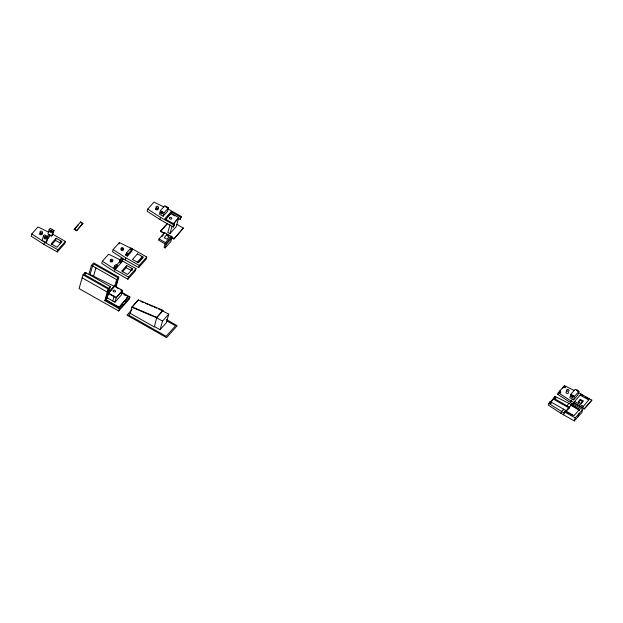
<?xml version="1.0" encoding="UTF-8"?>
<svg xmlns="http://www.w3.org/2000/svg" width="623" height="623" viewBox="0 0 623 623"><rect width="100%" height="100%" fill="white"/><g stroke="black" fill="none" stroke-linecap="round" stroke-linejoin="round"><path stroke-width="0.93" d="M108.262 293.41L107.039 298.222M130.238 313.338L154.333 326.974L156.778 317.356L163.016 310.363L138.329 299.889L132.084 306.882L130.238 313.338L128.673 315.09L166.154 336.303L175.515 325.806L167.065 321.024M121.983 304.047L123.05 304.655L122.809 305.519L129.927 296.961L121.89 292.413M129.927 296.961L129.304 299.11L118.697 311.002L79.074 288.574L83.015 274.821L85.195 272.376L110.364 286.611L107.156 297.786L114.928 302.186L121.174 295.193L122.529 290.458L114.5 285.91L108.254 292.903L116.283 297.451L114.928 302.186M84.767 273.879L85.195 272.376M118.697 311.002L119.305 308.852L104.851 300.668L108.176 289.064L110.364 286.611M48.695 232.2L38.011 226.951L31.765 233.952L31.15 236.101L43.914 244.38L57.293 251.957L64.784 243.562L65.407 241.413L52.854 234.303M40.651 232.768L40.152 234.489L40.775 233.789M41.85 234.396L42.341 232.675M43.4 236.055L42.162 240.361L45.907 242.479L47.005 241.257L48.236 236.958L44.49 234.832L43.4 236.055L47.146 238.181L45.907 242.479M43.914 244.38L44.529 242.23L31.765 233.952M49.17 229.591L47.94 233.89L51.686 236.016L52.776 234.785L54.014 230.487L50.261 228.361L49.17 229.591L52.916 231.709L51.686 236.016M51.764 244.613L55.509 240.416L56.125 238.259L62.012 241.592L57.02 247.191L51.133 243.858L56.125 238.259M57.293 251.957L57.916 249.8L65.407 241.413M60.945 240.992L60.33 243.141L55.509 240.416M74.192 229.412L80.562 221.983L82.945 223.338L76.582 230.759L74.192 229.412L78.56 224.514M76.582 230.759L82.945 223.338M80.562 221.983L80.437 222.411L82.026 223.314M115.979 286.993L118.798 277.157L93.637 262.914L91.449 265.367L88.98 273.972L114.5 286.416L109.508 292.008M90.055 274.572L92.523 265.966L94.081 264.222L118.175 277.858L115.613 286.798M93.52 276.254L95.919 267.898M120.948 260.258L108.62 254.207L102.374 261.201L101.759 263.35L114.515 271.628L127.902 279.205L135.393 270.81L136.009 268.661L122.63 261.084L115.138 269.479L114.515 271.628M113.121 249.566L112.506 251.715L125.27 259.993L138.656 267.571L146.148 259.176L146.763 257.026L133.377 249.449L119.367 242.573L113.121 249.566L125.885 257.844L139.272 265.421L138.656 267.571M112.459 261.644L112.701 260.78L111.634 260.173L110.762 261.738L111.385 261.037M118.954 244.006L119.367 242.573M113.604 268.482L114.461 266.068L115.707 264.666L117.311 265.577L116.696 267.726M117.311 265.577L116.065 266.979L115.45 269.128L113.838 268.217M121.508 250.103L122.381 248.546L123.455 249.153L123.206 250.01M116.337 265.421L119.46 261.925L120.075 259.768L121.321 258.374L122.933 259.277L122.318 261.434M120.917 259.807L121.321 258.374M122.933 259.277L121.68 260.679L121.064 262.828L119.46 261.925M114.5 285.91L109.375 291.938M114.64 286.494L116.618 279.61L118.798 277.157M112.786 300.971L114.141 296.236M125.838 255.189L126.453 253.031L130.83 248.141L132.434 249.044L131.819 251.201L127.442 256.092L125.838 255.189L127.084 253.787M125.27 259.993L125.885 257.844M127.442 256.092L128.065 253.943L132.434 249.044M130.417 249.574L130.83 248.141M122.373 271.862L126.119 267.664L126.734 265.515L132.621 268.848L132.208 270.281M86.27 272.967L84.712 274.727L108.807 288.356L105.482 299.967L118.868 307.544L128.354 296.626L120.823 292.358M163.88 206.937L153.99 202.086L147.752 209.079L147.137 211.228L159.893 219.506L173.28 227.084L174.518 224.233L164.885 218.774L171.13 211.781L180.763 217.24L180.148 219.389L178.007 218.175M127.902 279.205L128.517 277.056L136.009 268.661M131.554 268.24L130.931 270.39L126.119 267.664M128.354 296.626L118.868 307.544M156.63 207.895L156.139 209.616L156.762 208.915M157.829 209.523L158.328 207.802M160.384 210.652L159.395 214.094L163.14 216.212L167.517 211.314L168.498 207.872L164.752 205.754L160.384 210.652L164.129 212.77L163.14 216.212M159.893 219.506L160.508 217.357L147.752 209.079M138.329 299.889L131.959 307.318L156.653 317.792L162.541 321.125L160.072 329.731L154.449 326.545M163.849 233.329L160.508 231.437L160.633 231.001L167.494 223.307M165.072 243.873L164.09 247.315L165.157 247.923L170.78 241.623L172.135 236.896L164.636 232.652L159.021 238.944L158.647 240.237L166.146 244.481L171.761 238.181M171.13 211.781L170.507 213.93L165.516 219.53M170.032 224.693L167.813 232.434L169.954 233.648L176.2 226.655L178.785 217.622L170.757 213.074L165.142 219.366M165.157 247.923L166.512 243.188L172.135 236.896M169.954 233.648L172.174 225.908M173.28 227.084L174.518 224.233M171.38 237.589L173.895 239.014L183.38 228.088L176.691 224.296M168 208.962L181.386 216.539L180.148 219.389M183.38 228.088L173.895 239.014M163.016 310.363L156.653 317.792M158.483 308.922L168.786 314.124L166.318 322.737L160.072 329.731M551.635 401.22L554.937 396.345L571.618 404.74L566.315 410.689L550.249 401.594L548.692 403.346L548.201 405.067L560.957 413.337L574.344 420.914L581.835 412.519L582.7 409.513L571.992 403.447L571.057 404.498L570.933 404.927L579.499 409.778L579.811 409.428L579.561 410.292L570.995 405.441L571.244 404.576L570.933 404.927M550.249 401.594L550.008 402.458L553.131 398.954L569.188 408.049L568.153 409.218M554.439 398.066L554.937 396.345M574.25 402.964L573.16 404.187L557.717 394.398L558.216 392.677L564.454 385.684L574.344 390.535M559.773 390.925L559.399 392.217L560.653 390.816M562.522 388.721L562.896 387.428M563.963 387.405L564.454 385.684M560.957 413.337L561.455 411.616L563.636 409.171L563.394 410.035M563.636 414.856L564.5 411.842L565.435 410.798L574.001 415.642L579.624 409.35L571.057 404.498M566.509 406.531L568.947 403.221M548.692 403.346L564.126 413.135L565.435 410.798M570.847 394.242L569.858 397.684L573.604 399.81L577.973 394.912L578.962 391.47L575.216 389.352L570.847 394.242L574.593 396.368L573.604 399.81M567.872 408.937L566.587 410.962M570.481 402.676L570.972 400.955L572.537 399.203M569.188 408.049L569.438 407.185L553.372 398.097M573.16 404.187L573.651 402.466L581.142 394.071L581.018 394.499M578.526 402.045L580.387 399.436L583.066 400.947L581.204 403.564M574.344 420.914L575.208 417.908L582.7 409.513M579.499 409.778L579.624 409.35M578.089 416.717L578.954 413.711M583.027 406.694L588.774 399.974L580.208 395.122M573.526 402.894L584.234 408.961L591.85 400.137L578.463 392.56M591.85 400.137L584.234 408.961M131.835 250.033L131.749 249.519M46.982 236.771L49.007 234.497M47.146 238.181L48.236 236.958M52.916 231.709L54.014 230.487M47.963 238.375L50.611 235.408M164.129 212.77L168.498 207.872M165.017 219.794L170.632 213.502L174.837 215.885M126.734 265.515L121.734 271.106L127.629 274.439L132.621 268.848M160.508 231.437L167.377 223.735M137.309 262.205L142.301 256.606L141.686 258.755L138.563 262.26M107.475 297.444L105.606 299.538L118.985 307.116M161.77 236.74L163.647 234.637M173.171 223.914L178.785 217.622M107.351 297.872L104.851 300.668M173.669 223.641L178.661 218.05M180.763 217.24L181.386 216.539M139.272 265.421L146.763 257.026M116.283 297.451L122.529 290.458M165.445 242.581L171.06 236.288M119.305 308.852L123.05 304.655M131.975 309.584L126.983 315.183L166.598 337.611L177.212 325.712L166.427 319.607M162.541 321.125L168.786 314.124M557.717 394.398L558.761 393.23M574.593 396.368L578.962 391.47M580.387 399.436L578.199 401.882L580.877 403.4L583.066 400.947M165.492 219.615L166.715 218.299M131.188 248.873L132.138 249.301L131.718 249.831M140.853 301.439L143.492 302.568M145.26 303.315L147.908 304.437M149.668 305.184L152.316 306.306M154.076 307.053L156.723 308.175M132.084 306.882L156.778 317.356M581.843 394.966L583.486 395.901M585.137 396.835L589.257 399.164M580.161 400.207L582.84 401.726M574.585 401.414L583.151 406.266M584.358 408.524L570.972 400.955L558.216 392.677M573.581 405.9L575.138 406.78M565.31 411.227L569.204 413.431M570.761 414.311L572.319 415.191M564.5 411.842L575.208 417.908M160.508 217.357L173.895 224.934M160.633 231.001L164.815 233.368M166.489 234.318L168.997 235.735M170.671 236.685L174.012 238.578M159.021 238.944L166.512 243.188M126.453 253.031L128.065 253.943M74.316 228.984L76.699 230.331M120.075 259.768L121.68 260.679M114.461 266.068L116.065 266.979M128.517 277.056L115.138 269.479L102.374 261.201M48.851 234.669L50.455 235.58M91.449 265.367L116.618 279.61M44.529 242.23L57.916 249.8M116.898 287.771L118.658 288.768M120.262 289.672L122.404 290.886L116.158 297.88L108.129 293.34M124.047 294.687L125.721 295.629M83.015 274.821L108.176 289.064M125.106 300.551L126.181 301.158M124.335 301.111L125.932 302.015M82.158 277.827L107.32 292.07M123.011 248.889A1.262 0.896 16 0 1 123.011 250.173A1.262 0.896 16 0 1 121.251 249.924A1.262 0.896 16 0 1 121.259 248.639M112.459 260.733A1.262 0.896 16 0 1 112.093 261.878A1.262 0.896 16 0 1 110.435 261.489A1.262 0.896 16 0 1 110.512 260.266M41.655 233.267A1.262 0.896 16 0 1 41.57 234.598A1.262 0.896 16 0 1 39.763 234.162A1.262 0.896 16 0 1 40.16 232.909M51.444 231.008A0.95 0.639 41.7 0 1 51.265 230.829M52.013 229.856A0.95 0.639 41.7 0 1 52.394 230.167M45.868 237.62A0.95 0.639 41.7 0 1 45.354 237.106M45.814 236.187A0.95 0.639 41.7 0 1 46.445 236.467M571.649 395.893A0.95 0.639 41.7 0 1 572.856 395.66A0.95 0.639 41.7 0 1 572.911 396.944M576.602 390.481A0.95 0.639 41.7 0 1 577.404 390.94M568.301 392.21A1.262 0.896 16 0 1 567.841 393.386A1.262 0.896 16 0 1 566.143 392.817A1.262 0.896 16 0 1 566.611 391.633M576.509 390.294A0.95 0.639 41.7 0 1 577.692 390.239A0.95 0.639 41.7 0 1 577.91 391.462M166.03 206.82A0.95 0.639 41.7 0 1 167.455 207.809M157.962 208.845A1.262 0.896 16 0 1 157.183 209.826A1.262 0.896 16 0 1 155.633 209.141A1.262 0.896 16 0 1 156.147 208.043M166.076 207.101A0.95 0.639 41.7 0 1 166.286 207.148M166.707 207.381A0.95 0.639 41.7 0 1 167.019 207.755M161.162 212.716A0.95 0.639 41.7 0 1 161.848 212.022A0.95 0.639 41.7 0 1 162.774 213.121A0.95 0.639 41.7 0 1 161.762 213.432M118.191 306.5A1.262 0.896 16 0 1 117.568 306.29M126.928 297.366A1.262 0.896 16 0 1 126.757 297.802M114.414 267.298C115.068 269.416 116.104 266.496 114.414 267.298M120.037 260.998C120.652 263.116 121.758 260.227 120.037 260.998M126.103 254.612C126.718 256.731 127.824 253.841 126.103 254.612M126.414 254.262C127.03 256.38 128.136 253.499 126.414 254.262M550.21 403.026C550.973 404.934 552.064 401.991 550.21 403.026M554.898 397.778C555.661 399.686 556.752 396.75 554.898 397.778M559.734 392.358C560.498 394.266 561.588 391.33 559.734 392.358M564.415 387.109C565.178 389.017 566.268 386.081 564.415 387.109M137.481 253.88L132.489 259.48L138.376 262.813L143.368 257.213L137.481 253.88M166.38 235.214L164.192 237.659L166.871 239.177L169.059 236.732L166.38 235.214M121.501 249.06A1.262 0.896 16 0 0 123.58 248.951A1.262 0.896 16 0 0 122.069 247.619A1.262 0.896 16 0 0 121.501 249.06M110.754 260.694A1.262 0.896 16 0 0 112.825 260.578A1.262 0.896 16 0 0 111.315 259.254A1.262 0.896 16 0 0 110.754 260.694M40.394 232.581A1.262 0.896 16 0 0 42.465 232.472A1.262 0.896 16 0 0 40.954 231.141A1.262 0.896 16 0 0 40.394 232.581M49.949 231.655A0.95 0.639 41.7 0 0 51.343 232.441A0.95 0.639 41.7 0 0 50.922 231.078A0.95 0.639 41.7 0 0 49.949 231.655M44.171 238.126A0.95 0.639 41.7 0 0 45.565 238.913A0.95 0.639 41.7 0 0 45.144 237.55A0.95 0.639 41.7 0 0 44.171 238.126M571.213 396.617A0.95 0.639 41.7 0 0 572.607 397.404A0.95 0.639 41.7 0 0 572.187 396.049A0.95 0.639 41.7 0 0 571.213 396.617M566.961 390.878A1.262 0.896 16 0 0 569.033 390.761A1.262 0.896 16 0 0 567.522 389.437A1.262 0.896 16 0 0 566.961 390.878M156.373 207.708A1.262 0.896 16 0 0 158.452 207.599A1.262 0.896 16 0 0 156.941 206.268A1.262 0.896 16 0 0 156.373 207.708M160.851 213.066A0.95 0.639 41.7 0 0 162.237 213.853A0.95 0.639 41.7 0 0 161.824 212.49A0.95 0.639 41.7 0 0 160.851 213.066M169.697 218.759A1.262 0.896 16 0 0 171.777 218.642A1.262 0.896 16 0 0 170.266 217.31A1.262 0.896 16 0 0 169.697 218.759M113.441 291.595A1.262 0.896 16 0 0 115.512 291.478A1.262 0.896 16 0 0 114.001 290.154A1.262 0.896 16 0 0 113.441 291.595"/></g></svg>
